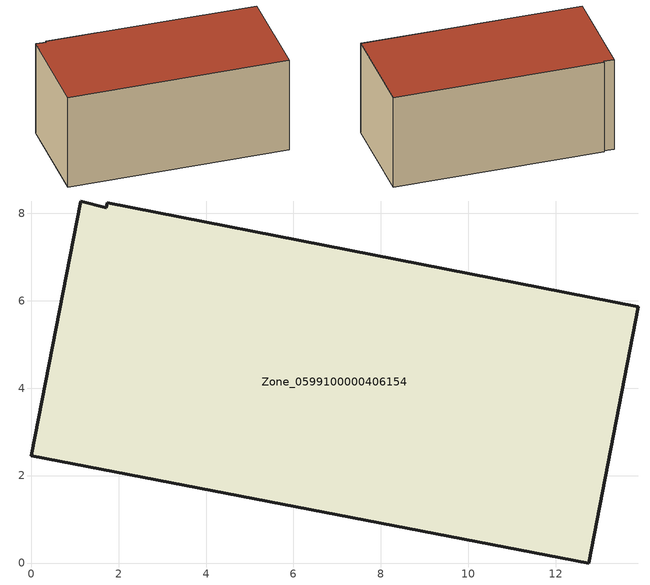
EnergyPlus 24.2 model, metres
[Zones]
Zone_0599100000406154
 floor ground (C_G): 1.74,8.24 13.89,5.86 12.76,0 0,2.45 1.13,8.28 1.71,8.13 z0
 wall outside (C_F): 12.76,0 13.89,5.86 1.74,8.24 1.71,8.13 1.13,8.28 0,2.45 12.76,0 z0:5.91
 roof outside (C_R): 13.89,5.86 1.74,8.24 1.71,8.13 1.13,8.28 0,2.45 12.76,0 z5.91
[BUILDING]
Pand.0599100000406154: North Axis=0; Terrain=City; Loads Convergence Tolerance Value=0.04; Temperature Convergence Tolerance Value=0.4; Solar Distribution=FullExterior; Maximum Number of Warmup Days=25; Minimum Number of Warmup Days=1
[Site:Location]
Rotterdam.The.Hague.AP_ZH_NLD Design_Conditions: Latitude=51.96; Longitude=4.45; Time Zone=1; Elevation=-4.5
[SITE:GROUNDTEMPERATURE:BUILDINGSURFACE]
18, 18, 18, 18, 18, 18, 18, 18, 18, 18, 18, 18
[MATERIAL] Thermal Absorptance=0.9; Solar Absorptance=0.7; Visible Absorptance=0.7
Name | Roughness | Thickness | Conductivity | Density | Specific Heat
G.TC.1992-2005 | MediumSmooth | 0.15 | 0.06 | 540 | 1210
F.TC.1992-2005 | Rough | 0.3 | 0.12 | 1920 | 840
R.TC.1992-2005 | MediumRough | 0.2 | 0.08 | 1500 | 1000
[CONSTRUCTION]
C_G: G.TC.1992-2005
C_F: F.TC.1992-2005
C_R: R.TC.1992-2005
[ZONE]
Zone_0599100000406154: Type=1; Multiplier=1; Ceiling Height=Autocalculate; Volume=Autocalculate; Floor Area=autocalculate; Part of Total Floor Area=Yes
[ZONEINFILTRATION:DESIGNFLOWRATE]
Infil_Zone_0599100000406154: Zone or ZoneList or Space or SpaceList=Zone_0599100000406154; Schedule=AlwaysOn; Design Flow Rate Calculation Method=Flow/Area; Flow Rate per Floor Area=0.0015; Constant Term Coefficient=1; Temperature Term Coefficient=0; Velocity Term Coefficient=0; Velocity Squared Term Coefficient=0
[HVACTEMPLATE:ZONE:IDEALLOADSAIRSYSTEM]
Zone_0599100000406154: Maximum Heating Supply Air Temperature=50; Minimum Cooling Supply Air Temperature=13; Maximum Heating Supply Air Humidity Ratio=0.0156; Minimum Cooling Supply Air Humidity Ratio=0.0077; Heating Limit=NoLimit; Cooling Limit=NoLimit; Dehumidification Control Type=ConstantSensibleHeatRatio; Cooling Sensible Heat Ratio=0.7; Dehumidification Setpoint=60; Humidification Control Type=None; Humidification Setpoint=30; Outdoor Air Method=None; Outdoor Air Flow Rate per Person=0.00944; Outdoor Air Flow Rate per Zone Floor Area=0; Outdoor Air Flow Rate per Zone=0; Demand Controlled Ventilation Type=None; Outdoor Air Economizer Type=NoEconomizer; Heat Recovery Type=None; Sensible Heat Recovery Effectiveness=0.7; Latent Heat Recovery Effectiveness=0.65
[ZONECONTROL:THERMOSTAT]
ThermostatControl_Zone_0599100000406154: Zone or ZoneList=Zone_0599100000406154; Control Type Schedule=DualSetpointControlType; Control 1=Thermostat_Zone_0599100000406154; Temperature Difference Between Cutout And Setpoint=0
[THERMOSTATSETPOINT:DUALSETPOINT]
Thermostat_Zone_0599100000406154: Heating Setpoint Temperature Schedule=HeatingSetpoint_Zone_0599100000406154; Cooling Setpoint Temperature Schedule=CoolingSetpoint_Zone_0599100000406154
[SCHEDULE:COMPACT]
HeatingSetpoint_Zone_0599100000406154: Through: 12/31, For: AllDays, Until: 24:00, 21
CoolingSetpoint_Zone_0599100000406154: Through: 12/31, For: AllDays, Until: 24:00, 24
DualSetpointControlType: Through: 12/31, For: AllDays, Until: 24:00, 4
AlwaysOn: Through: 12/31, For: AllDays, Until: 24:00, 1
